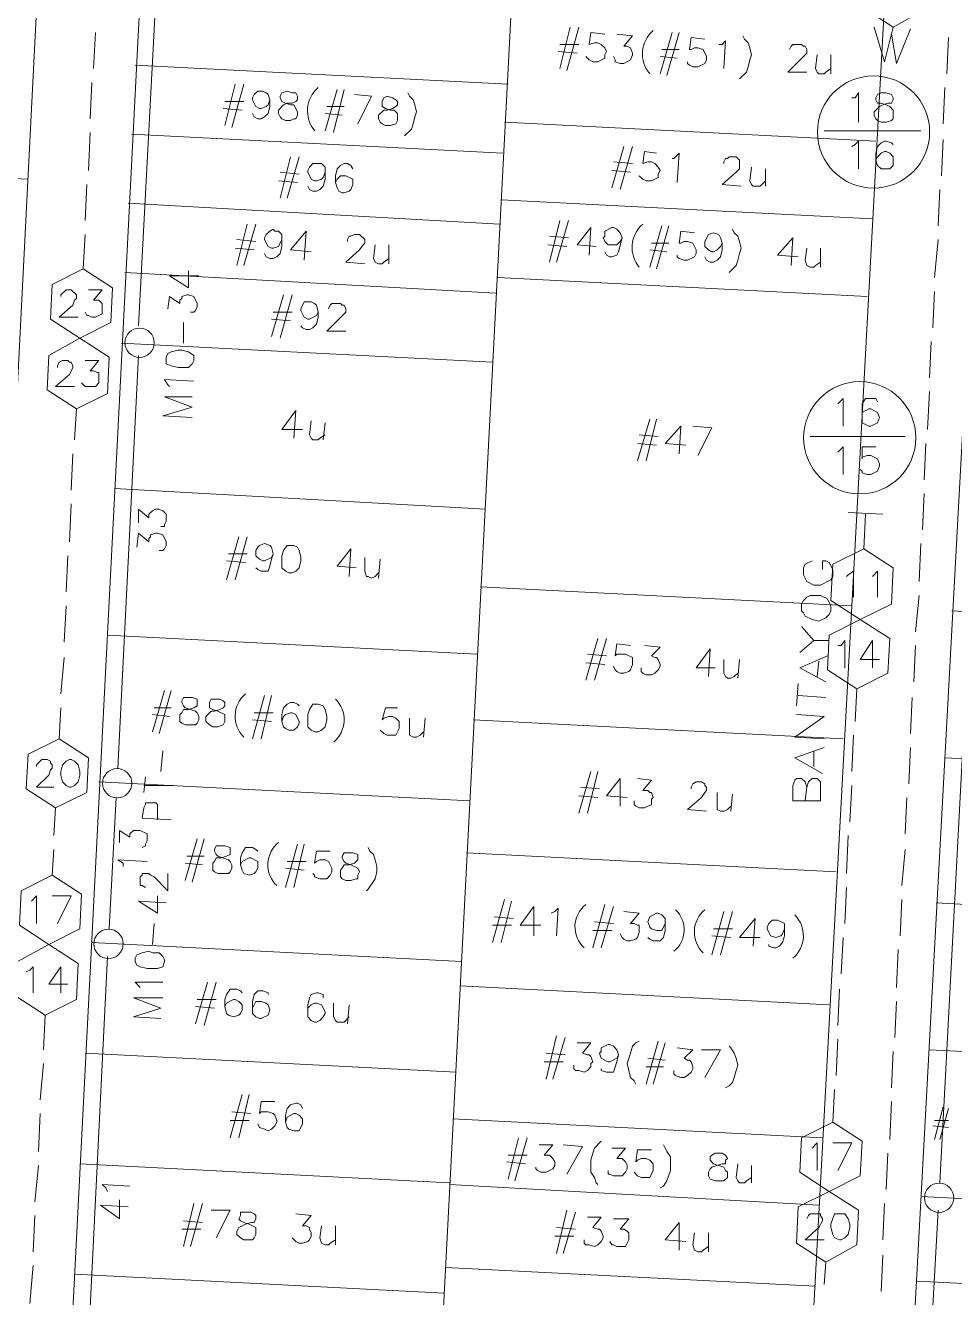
# Model space of a CAD drawing. Header units: millimetres. Extents: x 3.6 to 37.8, y 0.6 to 28.7.
# Drawn here: x 13.707 to 15.951, y 6.372 to 9.443 of the extents above; entities that cross this region are included whole.
import ezdxf

# ---------------------------------------------------------------- set-up
doc = ezdxf.new("R2010")
doc.units = ezdxf.units.MM
for name, color, linetype, true_color in [('PDF_S45$Cable-565', 23, 'Continuous', 0xdd8a6e), ('PDF_S45$LOTS', 254, 'Continuous', 0xdcdcdc), ('PDF_S45$ROAD', 8, 'Continuous', 0x808080), ('PDF_S45$SDU', 157, 'Continuous', 0x396472)]:
    doc.layers.add(name, color=color, linetype=linetype, true_color=true_color)
for name, color, linetype in [('PDF_S45$NAME-ROAD', 7, 'Continuous'), ('PDF_S45$Passives-TapOffs', 7, 'Continuous'), ('PDF_S45$POLE', 7, 'Continuous'), ('PDF_S45$strand', 7, 'Continuous'), ('PDF_S45$Symbols-EndOfLine', 7, 'Continuous'), ('PDF_S45$Symbols-SelfTerminating', 7, 'Continuous'), ('PDF_S45$Symbols-Terminator', 7, 'Continuous')]:
    doc.layers.add(name, color=color, linetype=linetype)

msp = doc.modelspace()

# ---------------------------------------------------------------- linework, layer by layer
at = {"layer": 'PDF_S45$Cable-565', "lineweight": 13}
for points in [[(13.8717, 9.3388), (13.8759, 9.4264)], [(15.9358, 9.4139), (15.9316, 9.3263)], [(13.8634, 9.2179), (13.8675, 9.3054)], [(15.9274, 9.2929), (15.9233, 9.2054)], [(13.8592, 9.0928), (13.8634, 9.1845)], [(15.9233, 9.1678), (15.9191, 9.0803)], [(13.8509, 8.9719), (13.855, 9.0594)], [(15.9149, 9.0469), (15.9108, 8.9594)], [(13.8467, 8.8551), (13.8509, 8.9385)], [(15.9108, 8.926), (15.9024, 8.8343)], [(15.9024, 8.8009), (15.8982, 8.7133)], [(15.8941, 8.68), (15.8899, 8.5924)], [(15.8899, 8.559), (15.8857, 8.4673)], [(13.8258, 8.4423), (13.83, 8.5174)], [(15.8816, 8.434), (15.8774, 8.3464)], [(13.8175, 8.3214), (13.8217, 8.4089)], [(15.8774, 8.313), (15.8732, 8.2255)], [(13.8133, 8.1963), (13.8175, 8.288)], [(15.8691, 8.1921), (15.8649, 8.1004)], [(13.805, 8.0753), (13.8092, 8.1629)], [(15.8649, 8.067), (15.8565, 7.9794)], [(13.8008, 7.9544), (13.805, 8.042)], [(15.8565, 7.9461), (15.8524, 7.8585)], [(13.7925, 7.8293), (13.8008, 7.9169)], [(15.7148, 7.8418), (15.7106, 7.7626)], [(15.8482, 7.821), (15.844, 7.7334)], [(13.7883, 7.7209), (13.7925, 7.796)], [(15.7064, 7.7293), (15.7023, 7.6417)], [(15.844, 7.7001), (15.8399, 7.6125)], [(15.7023, 7.6083), (15.6981, 7.5208)], [(15.8357, 7.5791), (15.8315, 7.4916)], [(13.7758, 7.4874), (13.78, 7.5541)], [(15.6939, 7.4874), (15.6898, 7.3957)], [(13.7716, 7.3915), (13.7758, 7.454)], [(15.8315, 7.454), (15.8232, 7.3665)], [(15.6898, 7.3623), (15.6856, 7.2747)], [(15.8232, 7.3331), (15.819, 7.2456)], [(15.6814, 7.2414), (15.6772, 7.1538)], [(15.8148, 7.2122), (15.8107, 7.1205)], [(15.6731, 7.1163), (15.6689, 7.0287)], [(15.8107, 7.0871), (15.8065, 6.9995)], [(13.7508, 6.9703), (13.755, 7.0537)], [(15.6689, 6.9954), (15.6647, 6.9078)], [(15.8023, 6.9662), (15.7982, 6.8786)], [(13.7424, 6.8494), (13.7508, 6.937)], [(15.6606, 6.8744), (15.6564, 6.7952)], [(15.7982, 6.8452), (15.794, 6.7535)], [(13.7383, 6.7243), (13.7424, 6.8161)], [(15.7898, 6.7202), (15.7857, 6.6326)], [(13.7299, 6.6034), (13.7383, 6.691)], [(15.7815, 6.5992), (15.7773, 6.5117)], [(13.7258, 6.4825), (13.7299, 6.57)], [(15.6397, 6.4575), (15.6355, 6.4032)], [(15.7773, 6.4741), (15.7731, 6.3866)], [(13.7174, 6.3574), (13.7258, 6.4491)]]:
    msp.add_lwpolyline(points, dxfattribs=at)
at = {"layer": 'PDF_S45$LOTS', "lineweight": 0}
for points in [[(14.599, 4.0954), (14.9058, 9.9726), (14.9434, 10.4146)], [(14.8725, 9.3013), (13.9718, 9.3471)], [(14.8641, 9.2095), (15.7606, 9.1637)], [(14.86, 9.1345), (13.9634, 9.1804)], [(13.7133, 9.0719), (12.921, 9.1095)], [(14.8516, 8.9635), (13.9551, 9.0136)], [(14.8558, 9.0219), (15.7523, 8.976)], [(14.8433, 8.7967), (13.9468, 8.8468)], [(14.8474, 8.8343), (15.7398, 8.7884)], [(14.8349, 8.6299), (13.9384, 8.6758)], [(14.8183, 8.2755), (13.9217, 8.3255)], [(14.8057, 8.0879), (15.7023, 8.042)], [(16.6947, 7.9878), (15.9441, 8.0295)], [(14.7974, 7.9252), (13.9051, 7.9711)], [(14.7891, 7.7668), (15.6814, 7.7209)], [(16.678, 7.6375), (15.9274, 7.675)], [(14.7807, 7.5708), (13.8842, 7.6167)], [(14.7724, 7.4457), (15.6647, 7.3998)], [(16.6572, 7.2831), (15.9066, 7.3248)], [(14.7599, 7.183), (13.8675, 7.2289)], [(14.7557, 7.1246), (15.6481, 7.0788)], [(14.7474, 6.9161), (13.8509, 6.962)], [(16.6405, 6.9328), (15.8899, 6.9703)], [(14.739, 6.8036), (15.6314, 6.7577)], [(14.7307, 6.6493), (13.8383, 6.6951)], [(14.7307, 6.6451), (15.623, 6.5951)], [(16.6196, 6.5784), (15.8691, 6.6159)], [(14.7182, 6.3824), (13.8258, 6.4283)], [(14.7224, 6.4449), (15.6147, 6.3991)], [(16.6113, 6.3741), (15.8607, 6.4116)]]:
    msp.add_lwpolyline(points, dxfattribs=at)
at = {"layer": 'PDF_S45$NAME-ROAD', "lineweight": 9}
for points in [[(15.6314, 8.1296), (15.6314, 8.1504), (15.6397, 8.1504), (15.6481, 8.1462), (15.6564, 8.1296), (15.6564, 8.1129), (15.6522, 8.1045), (15.6272, 8.092), (15.6105, 8.092), (15.5938, 8.1004), (15.5855, 8.117), (15.5855, 8.1337), (15.5897, 8.1421), (15.6064, 8.1504)], [(15.6105, 7.9586), (15.5813, 7.992)], [(15.5772, 7.9294), (15.6105, 7.9586), (15.6481, 7.9586)], [(15.6397, 7.8585), (15.5772, 7.8919), (15.6439, 7.9211)], [(15.623, 7.9086), (15.6189, 7.871)], [(15.573, 7.8543), (15.5688, 7.8001)], [(15.6397, 7.821), (15.573, 7.8252)], [(15.6355, 7.7209), (15.5647, 7.7251), (15.6355, 7.7751), (15.5688, 7.7793)], [(15.6314, 7.6375), (15.5647, 7.675), (15.6355, 7.7001)], [(15.6105, 7.6917), (15.6105, 7.6542)], [(15.5938, 7.6042), (15.598, 7.6167), (15.6064, 7.625), (15.6189, 7.625), (15.6272, 7.6167), (15.6272, 7.5708), (15.5897, 7.5708), (15.5938, 7.6042), (15.5897, 7.6167), (15.5813, 7.625), (15.5688, 7.625), (15.5647, 7.6208), (15.5605, 7.6083), (15.5605, 7.5708), (15.5897, 7.5708)]]:
    msp.add_lwpolyline(points, dxfattribs=at)
msp.add_lwpolyline([(15.5813, 8.0295), (15.5813, 8.0462), (15.5855, 8.0545), (15.5938, 8.0628), (15.6022, 8.067), (15.6272, 8.067), (15.6439, 8.0587), (15.6522, 8.042), (15.6522, 8.0295), (15.6481, 8.0211), (15.6397, 8.0128), (15.623, 8.0045), (15.6064, 8.0086), (15.5897, 8.017), (15.5855, 8.0253)], close=True, dxfattribs=at)
at = {"layer": 'PDF_S45$Passives-TapOffs', "lineweight": 9}
for points in [[(15.8774, 9.4806), (15.8023, 9.4389), (15.7315, 9.4848), (15.7356, 9.5723), (15.8107, 9.6098), (15.8816, 9.564)], [(13.9134, 8.7258), (13.8383, 8.6883), (13.7675, 8.7342), (13.7716, 8.8176), (13.8467, 8.8551), (13.9176, 8.8092)], [(13.9051, 8.5549), (13.83, 8.5174), (13.7591, 8.5632), (13.7633, 8.6466), (13.8383, 8.6883), (13.9092, 8.6424)], [(15.7982, 8.0462), (15.7231, 8.0086), (15.6522, 8.0545), (15.6564, 8.1421), (15.7315, 8.1796), (15.8023, 8.1337)], [(15.7898, 7.8794), (15.7148, 7.8418), (15.6439, 7.8877), (15.6481, 7.9711), (15.7231, 8.0086), (15.794, 7.9628)], [(13.7133, 7.6834), (13.7883, 7.7209), (13.8592, 7.675), (13.855, 7.5916), (13.78, 7.5541), (13.7091, 7.6)], [(13.8133, 7.6709), (13.8175, 7.6709), (13.8258, 7.6667), (13.8342, 7.6584), (13.8383, 7.6417), (13.8383, 7.6333), (13.8342, 7.6167), (13.8258, 7.6083), (13.8175, 7.6042), (13.8133, 7.6042), (13.805, 7.6083), (13.7966, 7.6167), (13.7925, 7.6333), (13.7925, 7.6417), (13.7966, 7.6584), (13.805, 7.6667)], [(13.6966, 7.354), (13.7716, 7.3915), (13.8425, 7.3456), (13.8383, 7.2622), (13.7633, 7.2247), (13.6924, 7.2706)], [(13.6882, 7.183), (13.7633, 7.2247), (13.8342, 7.1788), (13.83, 7.0913), (13.755, 7.0537), (13.6841, 7.0996)], [(15.7231, 6.6659), (15.6481, 6.6284), (15.5772, 6.6743), (15.5813, 6.7577), (15.6564, 6.7952), (15.7273, 6.7493)], [(15.7148, 6.4992), (15.6397, 6.4575), (15.5688, 6.5033), (15.573, 6.5909), (15.6481, 6.6284), (15.7189, 6.5826)], [(15.6606, 6.5742), (15.6856, 6.5742), (15.6939, 6.5617), (15.6981, 6.5492), (15.6981, 6.5409), (15.6939, 6.5242), (15.6856, 6.5158), (15.6772, 6.5117), (15.6731, 6.5117), (15.6606, 6.5158), (15.6564, 6.5242), (15.6522, 6.5409), (15.6522, 6.5492)]]:
    msp.add_lwpolyline(points, close=True, dxfattribs=at)
for points in [[(13.7925, 8.7884), (13.7925, 8.7926), (13.805, 8.8051), (13.8175, 8.8051), (13.83, 8.7926), (13.83, 8.7842), (13.8258, 8.7801), (13.8217, 8.7675), (13.7883, 8.7384), (13.8342, 8.7384)], [(13.8592, 8.8051), (13.8926, 8.8051), (13.8717, 8.7801), (13.8842, 8.7801), (13.8926, 8.7717), (13.8926, 8.7467), (13.8759, 8.7384), (13.8675, 8.7384), (13.8592, 8.7425), (13.855, 8.7425), (13.8509, 8.7509)], [(13.7841, 8.6174), (13.7841, 8.6216), (13.7883, 8.6299), (13.7966, 8.6341), (13.8092, 8.6341), (13.8133, 8.6299), (13.8175, 8.6299), (13.8217, 8.6216), (13.8217, 8.6174), (13.8133, 8.6007), (13.78, 8.5716), (13.8258, 8.5716)], [(13.8509, 8.6341), (13.8842, 8.6341), (13.8634, 8.6091), (13.8717, 8.6091), (13.88, 8.6049), (13.8842, 8.6049), (13.8842, 8.5799), (13.8759, 8.5716), (13.8509, 8.5716), (13.8425, 8.5799)], [(15.6898, 8.1129), (15.6939, 8.117), (15.7064, 8.1254), (15.7064, 8.0628)], [(15.7523, 8.1129), (15.7648, 8.1254), (15.7648, 8.0628)], [(15.6689, 7.9461), (15.6772, 7.9461), (15.6856, 7.9586), (15.6856, 7.8919)], [(15.769, 7.9127), (15.7231, 7.9127), (15.7523, 7.9586), (15.7523, 7.8919)], [(13.7341, 7.6542), (13.7341, 7.6584), (13.7466, 7.6709), (13.7591, 7.6709), (13.7675, 7.6667), (13.7675, 7.6625), (13.7716, 7.6584), (13.7716, 7.65), (13.7675, 7.6459), (13.7633, 7.6333), (13.7341, 7.6042), (13.7758, 7.6042)], [(13.7216, 7.3289), (13.7341, 7.3415), (13.7341, 7.2747)], [(13.7716, 7.3415), (13.8175, 7.3415), (13.7841, 7.2747)], [(13.7091, 7.158), (13.7174, 7.1622), (13.7258, 7.1705), (13.7258, 7.1079)], [(13.8092, 7.1288), (13.7633, 7.1288), (13.7925, 7.1705), (13.7925, 7.1079)], [(15.6064, 6.7327), (15.6189, 6.7452), (15.6189, 6.6785)], [(15.6564, 6.7452), (15.7023, 6.7452), (15.6689, 6.6785)], [(15.5938, 6.5617), (15.598, 6.57), (15.6022, 6.5742), (15.6272, 6.5742), (15.6272, 6.57), (15.6314, 6.5617), (15.6314, 6.5575), (15.623, 6.5409), (15.5897, 6.5117), (15.6355, 6.5117)]]:
    msp.add_lwpolyline(points, dxfattribs=at)
at = {"layer": 'PDF_S45$POLE', "lineweight": 0}
for points in [[(14.101, 8.8509), (14.101, 8.8092), (14.0552, 8.8384), (14.1261, 8.8384)], [(14.051, 8.7592), (14.0552, 8.7884), (14.0802, 8.7717), (14.0802, 8.7801), (14.0844, 8.7842), (14.0844, 8.7884), (14.0969, 8.7926), (14.101, 8.7926), (14.1136, 8.7884), (14.1219, 8.7717), (14.1219, 8.7634), (14.1177, 8.755), (14.1136, 8.7509), (14.1052, 8.7509)], [(14.0885, 8.7258), (14.0885, 8.6758)], [(14.0552, 8.5716), (14.051, 8.5757), (14.0427, 8.5882), (14.1136, 8.5841)], [(14.1094, 8.4965), (14.0385, 8.5007), (14.1094, 8.5215), (14.0427, 8.5465), (14.1094, 8.5465)], [(14.0385, 7.6917), (14.0343, 7.6417)], [(13.9968, 7.6292), (13.9926, 7.5916)], [(14.0635, 7.6083), (13.9926, 7.6083)], [(14.0593, 7.5249), (13.9885, 7.5291), (13.9926, 7.5541), (13.9968, 7.5625), (13.9968, 7.5666), (14.0218, 7.5666), (14.026, 7.5625), (14.026, 7.5249)], [(14.051, 7.3957), (14.051, 7.354), (14.0177, 7.3873), (14.0093, 7.3915), (14.0051, 7.3957), (13.9885, 7.3957), (13.9885, 7.3915), (13.9843, 7.3873), (13.9843, 7.3665), (13.9885, 7.3665), (13.9968, 7.3623)], [(14.026, 7.3415), (14.026, 7.2998), (13.9801, 7.3289), (14.0468, 7.3248)], [(14.0177, 7.2747), (14.0135, 7.2247)], [(13.9843, 7.1205), (13.9718, 7.133), (14.0385, 7.133)], [(14.0343, 7.0454), (13.9676, 7.0496), (14.0343, 7.0704), (13.9676, 7.0954), (14.0385, 7.0954)]]:
    msp.add_lwpolyline(points, dxfattribs=at)
for points in [[(14.0468, 8.6258), (14.0468, 8.6424), (14.051, 8.6508), (14.0593, 8.655), (14.076, 8.6591), (14.0844, 8.6591), (14.101, 8.655), (14.1136, 8.6466), (14.1136, 8.6341), (14.1094, 8.6258), (14.101, 8.6174), (14.076, 8.6174), (14.0593, 8.6216)], [(13.9718, 7.183), (13.9718, 7.1913), (13.976, 7.1997), (13.9885, 7.2039), (14.0051, 7.208), (14.0135, 7.2039), (14.0302, 7.2039), (14.0385, 7.1955), (14.0427, 7.1872), (14.0427, 7.183), (14.0385, 7.1705), (14.026, 7.1663), (14.001, 7.1663), (13.9843, 7.1705), (13.976, 7.1747)]]:
    msp.add_lwpolyline(points, close=True, dxfattribs=at)
for centre in [(13.9827, 8.6771), (13.9285, 7.6137), (13.9076, 7.2259), (15.9134, 6.6129)]:
    msp.add_circle(centre, 0.0354, dxfattribs=at)
at = {"layer": 'PDF_S45$ROAD', "lineweight": 0}
for points in [[(16.1195, 10.7875, 0.31169), (16.0942, 10.7566), (15.6439, 2.4544)], [(13.7685, 5.3056), (14.0135, 10.0935, -0.312557), (14.0387, 10.1245)]]:
    msp.add_lwpolyline(points, format="xyb", dxfattribs=at)
for points in [[(15.844, 10.6523), (15.4771, 3.8888)], [(13.5204, 5.2864), (13.7591, 9.9893)]]:
    msp.add_lwpolyline(points, dxfattribs=at)
at = {"layer": 'PDF_S45$SDU', "lineweight": 0}
for points in [[(14.9976, 9.3388), (15.0226, 9.4389)], [(15.0142, 9.3346), (15.0434, 9.4389)], [(15.0601, 9.368), (15.0684, 9.3597), (15.0768, 9.3555), (15.0893, 9.3555), (15.106, 9.3638), (15.106, 9.3722), (15.1101, 9.3805), (15.106, 9.3888), (15.0976, 9.3972), (15.0893, 9.4014), (15.081, 9.4014), (15.0684, 9.3972), (15.0726, 9.4264), (15.106, 9.4222)], [(15.1352, 9.4222), (15.1727, 9.418), (15.1518, 9.393), (15.1602, 9.393), (15.1685, 9.3888), (15.1727, 9.3763), (15.1727, 9.3722), (15.1685, 9.3597), (15.1518, 9.3513), (15.1435, 9.3513), (15.131, 9.3555), (15.131, 9.3597), (15.1268, 9.368)], [(15.2394, 9.3263), (15.2686, 9.4264)], [(15.2561, 9.3221), (15.2853, 9.4264)], [(15.3061, 9.3555), (15.3061, 9.3513), (15.3103, 9.3471), (15.3186, 9.343), (15.3311, 9.343), (15.3478, 9.3513), (15.352, 9.3597), (15.352, 9.368), (15.3437, 9.3847), (15.3311, 9.3888), (15.3228, 9.3888), (15.3145, 9.3847), (15.3103, 9.3847), (15.3145, 9.4139), (15.3478, 9.4097)], [(15.3812, 9.3972), (15.3895, 9.3972), (15.3979, 9.4055), (15.3937, 9.3388)], [(15.4396, 9.418), (15.4437, 9.4097), (15.4521, 9.4014), (15.4562, 9.3888), (15.4604, 9.3722), (15.4562, 9.3597), (15.4521, 9.343), (15.4479, 9.3305), (15.4312, 9.3138)], [(15.0393, 9.3763), (14.9934, 9.3805)], [(15.0434, 9.3972), (14.9976, 9.3972)], [(15.2811, 9.3638), (15.2394, 9.368)], [(15.2853, 9.3847), (15.2436, 9.3847)], [(15.5521, 9.3847), (15.5563, 9.393), (15.5605, 9.3972), (15.5813, 9.3972), (15.5855, 9.393), (15.5897, 9.393), (15.5938, 9.3847), (15.5938, 9.3763), (15.548, 9.3305), (15.5938, 9.3305)], [(15.6522, 9.3388), (15.6397, 9.3305), (15.6355, 9.3263), (15.623, 9.3263), (15.6189, 9.3305), (15.6147, 9.3388), (15.6189, 9.3722)], [(15.6522, 9.3263), (15.6522, 9.3722)], [(14.1886, 9.2012), (14.2136, 9.3013)], [(14.2053, 9.197), (14.2345, 9.3013)], [(14.4305, 9.1887), (14.4597, 9.2888)], [(14.4513, 9.1845), (14.4763, 9.2888)], [(14.5014, 9.2763), (14.543, 9.2721), (14.5097, 9.2054)], [(14.6306, 9.2804), (14.6348, 9.2721), (14.6431, 9.2638), (14.6473, 9.2512), (14.6515, 9.2346), (14.6473, 9.2221), (14.6431, 9.2054), (14.639, 9.1929), (14.6223, 9.1762)], [(14.2345, 9.2596), (14.1886, 9.2596)], [(14.297, 9.2638), (14.297, 9.2471), (14.2929, 9.2304), (14.2845, 9.2221), (14.2762, 9.2179), (14.2678, 9.2179), (14.2595, 9.2221), (14.2553, 9.2304)], [(14.4763, 9.2471), (14.4346, 9.2471)], [(14.2303, 9.2387), (14.1844, 9.2429)], [(14.4722, 9.2262), (14.4305, 9.2304)], [(14.322, 9.0261), (14.3471, 9.1261)], [(14.3387, 9.0261), (14.3679, 9.1261)], [(15.1227, 9.0511), (15.1518, 9.1512)], [(15.1435, 9.0469), (15.1727, 9.1512)], [(15.1894, 9.0803), (15.1977, 9.0719), (15.2061, 9.0678), (15.2186, 9.0678), (15.2352, 9.0761), (15.2352, 9.0844), (15.2394, 9.0928), (15.2352, 9.1011), (15.2269, 9.1095), (15.2186, 9.1136), (15.2102, 9.1136), (15.1977, 9.1095), (15.2019, 9.1387), (15.2311, 9.1345)], [(15.2686, 9.122), (15.2728, 9.122), (15.2853, 9.1345), (15.2811, 9.0636)], [(15.3937, 9.1095), (15.3937, 9.1136), (15.3979, 9.122), (15.402, 9.122), (15.4062, 9.1261), (15.4229, 9.1261), (15.4312, 9.1178), (15.4312, 9.097), (15.4229, 9.0886), (15.3895, 9.0594), (15.4354, 9.0553)], [(14.4555, 9.0636), (14.4555, 9.0803), (14.4597, 9.097), (14.468, 9.1053), (14.4763, 9.1095), (14.4847, 9.1095), (14.493, 9.1053), (14.4972, 9.097)], [(15.1685, 9.0886), (15.1227, 9.0928)], [(15.1727, 9.1095), (15.1268, 9.1136)], [(15.4938, 9.0678), (15.4813, 9.0553), (15.4646, 9.0553), (15.4604, 9.0594), (15.4562, 9.0678), (15.4604, 9.1011)], [(15.4938, 9.0553), (15.4938, 9.097)], [(14.3637, 9.0636), (14.3179, 9.0678)], [(14.3679, 9.0844), (14.322, 9.0886)], [(14.4305, 9.0886), (14.4305, 9.0719), (14.4263, 9.0553), (14.418, 9.0469), (14.4096, 9.0428), (14.4013, 9.0428), (14.3929, 9.0469), (14.3888, 9.0553)], [(14.9725, 8.8718), (14.9976, 8.9719)], [(14.9892, 8.8718), (15.0184, 8.9719)], [(14.2178, 8.8634), (14.2428, 8.9635)], [(14.2345, 8.8634), (14.2637, 8.9635)], [(14.3262, 8.926), (14.3179, 8.9093), (14.3054, 8.9051), (14.3012, 8.9051), (14.2929, 8.9093), (14.2845, 8.926), (14.2845, 8.9302), (14.2887, 8.9385), (14.297, 8.9468), (14.3054, 8.951), (14.3095, 8.9468), (14.3179, 8.9468), (14.3262, 8.9385), (14.3262, 8.926), (14.3262, 8.9093), (14.322, 8.8926), (14.3137, 8.8843), (14.3054, 8.8801), (14.297, 8.8801), (14.2887, 8.8843), (14.2845, 8.8926)], [(14.3971, 8.8968), (14.3471, 8.901), (14.3846, 8.9468), (14.3804, 8.876)], [(14.4847, 8.9218), (14.4847, 8.926), (14.4888, 8.9343), (14.493, 8.9343), (14.5014, 8.9385), (14.5139, 8.9385), (14.5264, 8.926), (14.5264, 8.9177), (14.5222, 8.9135), (14.5139, 8.901), (14.4805, 8.8718), (14.5264, 8.8676)], [(15.0851, 8.9093), (15.0393, 8.9135), (15.0726, 8.9552), (15.0684, 8.8885)], [(15.2144, 8.8593), (15.2436, 8.9594)], [(15.2311, 8.8551), (15.2603, 8.9594)], [(15.2811, 8.8885), (15.2811, 8.8843), (15.2853, 8.8801), (15.2978, 8.876), (15.3061, 8.876), (15.3228, 8.8843), (15.327, 8.8926), (15.327, 8.901), (15.3186, 8.9177), (15.3061, 8.9218), (15.2978, 8.9218), (15.2894, 8.9177), (15.2853, 8.9177), (15.2894, 8.9468), (15.3228, 8.9427)], [(15.4145, 8.951), (15.4187, 8.9427), (15.4271, 8.9343), (15.4312, 8.9218), (15.4354, 8.9051), (15.4312, 8.8926), (15.4271, 8.876), (15.4229, 8.8634), (15.4062, 8.8468)], [(14.2637, 8.9218), (14.2178, 8.926)], [(14.5847, 8.8801), (14.5722, 8.8718), (14.5681, 8.8676), (14.5597, 8.8676), (14.5514, 8.8718), (14.5472, 8.8801), (14.5514, 8.9135)], [(14.5847, 8.8676), (14.5847, 8.9135)], [(15.0142, 8.9093), (14.9684, 8.9135)], [(15.0184, 8.9302), (14.9725, 8.9343)], [(15.1477, 8.9302), (15.1393, 8.8968), (15.1352, 8.8885), (15.1227, 8.8843), (15.1185, 8.8843), (15.1101, 8.8885), (15.106, 8.8968)], [(15.2603, 8.9177), (15.2186, 8.9177)], [(15.3895, 8.9177), (15.3895, 8.901), (15.3854, 8.8843), (15.377, 8.876), (15.3687, 8.8718), (15.3603, 8.8718), (15.352, 8.876), (15.3478, 8.8843)], [(15.573, 8.8843), (15.523, 8.8885), (15.5605, 8.9302), (15.5563, 8.8634)], [(14.2595, 8.901), (14.2136, 8.9051)], [(15.2561, 8.8968), (15.2144, 8.901)], [(15.6272, 8.8718), (15.6147, 8.8634), (15.6105, 8.8593), (15.6022, 8.8593), (15.5938, 8.8634), (15.5897, 8.876), (15.5938, 8.9051)], [(15.6272, 8.8593), (15.6272, 8.9051)], [(14.3012, 8.6925), (14.3304, 8.7926)], [(14.322, 8.6883), (14.3512, 8.7926)], [(14.4388, 8.7592), (14.443, 8.7675), (14.4471, 8.7717), (14.468, 8.7717), (14.4722, 8.7675), (14.4763, 8.7675), (14.4805, 8.7592), (14.4805, 8.7509), (14.4346, 8.705), (14.4805, 8.705)], [(14.3471, 8.73), (14.3012, 8.7342)], [(14.3512, 8.7509), (14.3054, 8.7509)], [(14.4138, 8.7509), (14.4138, 8.7384), (14.4096, 8.7217), (14.4013, 8.7133), (14.3929, 8.7092), (14.3846, 8.7092), (14.3763, 8.7133), (14.3721, 8.7175)], [(14.3763, 8.4673), (14.3262, 8.4673), (14.3596, 8.5132), (14.3554, 8.4465)], [(14.4305, 8.4548), (14.418, 8.4465), (14.4138, 8.4423), (14.4013, 8.4423), (14.3971, 8.4465), (14.3929, 8.4548), (14.3971, 8.4882)], [(14.4263, 8.4423), (14.4305, 8.484)], [(15.1852, 8.3923), (15.2144, 8.4923)], [(15.2061, 8.3923), (15.2311, 8.4923)], [(15.2352, 8.4506), (15.1894, 8.4548)], [(15.302, 8.4298), (15.2519, 8.434), (15.2894, 8.4757), (15.2853, 8.4089)], [(15.3186, 8.4757), (15.3645, 8.4715), (15.3311, 8.4048)], [(15.2311, 8.4298), (15.1852, 8.434)], [(14.1928, 8.1045), (14.222, 8.2088)], [(14.2136, 8.1045), (14.2428, 8.2088)], [(14.5055, 8.1337), (14.4597, 8.1379), (14.493, 8.1796), (14.4888, 8.1129)], [(14.2387, 8.1462), (14.1928, 8.1504)], [(14.2428, 8.1671), (14.197, 8.1671)], [(14.3054, 8.1671), (14.3012, 8.1546), (14.297, 8.1379), (14.2929, 8.1254), (14.2762, 8.1254), (14.2678, 8.1296), (14.2637, 8.1337)], [(14.5597, 8.1212), (14.5514, 8.1129), (14.543, 8.1087), (14.5347, 8.1129), (14.5305, 8.1129), (14.5264, 8.1254), (14.5264, 8.1587)], [(14.5597, 8.1087), (14.5639, 8.1546)], [(15.0601, 7.8627), (15.0893, 7.9628)], [(15.081, 7.8627), (15.1101, 7.9628)], [(15.1101, 7.9211), (15.0643, 7.9252)], [(15.1268, 7.896), (15.131, 7.8877), (15.1352, 7.8835), (15.1435, 7.8794), (15.1518, 7.8794), (15.1644, 7.8835), (15.1685, 7.8877), (15.1727, 7.9002), (15.1727, 7.9169), (15.156, 7.9252), (15.1352, 7.9252), (15.131, 7.9211), (15.1352, 7.9503), (15.1685, 7.9461)], [(15.2019, 7.9461), (15.2394, 7.9419), (15.2186, 7.9211), (15.2269, 7.9169), (15.2311, 7.9169), (15.2352, 7.9127), (15.2394, 7.9002), (15.2394, 7.896), (15.2352, 7.8877), (15.2269, 7.8794), (15.2186, 7.8752), (15.2061, 7.8752), (15.1977, 7.8794), (15.1935, 7.8835), (15.1935, 7.8919)], [(15.3728, 7.8919), (15.327, 7.8919), (15.3603, 7.9377), (15.3562, 7.871)], [(15.106, 7.9002), (15.0601, 7.9044)], [(15.4271, 7.8794), (15.4187, 7.871), (15.4104, 7.8669), (15.402, 7.8669), (15.3979, 7.871), (15.3937, 7.8794), (15.3937, 7.9127)], [(15.4271, 7.8669), (15.4312, 7.9127)], [(14.0135, 7.7376), (14.0427, 7.8377)], [(14.0302, 7.7334), (14.0593, 7.8377)], [(14.2553, 7.7209), (14.2845, 7.8252)], [(14.2762, 7.7209), (14.3012, 7.8252)], [(14.3262, 7.7626), (14.3262, 7.7793), (14.3304, 7.796), (14.3387, 7.8043), (14.3471, 7.8085), (14.3554, 7.8085), (14.3637, 7.8043), (14.3679, 7.8001)], [(14.0552, 7.7751), (14.0135, 7.7793)], [(14.0593, 7.796), (14.0177, 7.796)], [(14.3054, 7.7835), (14.2595, 7.7835)], [(14.5639, 7.7418), (14.5722, 7.7334), (14.5806, 7.7293), (14.6014, 7.7293), (14.6098, 7.7459), (14.6098, 7.7626), (14.6014, 7.771), (14.5931, 7.7751), (14.5847, 7.7751), (14.5722, 7.771), (14.5681, 7.7668), (14.5764, 7.796), (14.6056, 7.796)], [(14.6681, 7.7376), (14.6598, 7.7293), (14.6515, 7.7251), (14.6431, 7.7251), (14.6348, 7.7293), (14.6348, 7.771)], [(14.6681, 7.7251), (14.6723, 7.771)], [(14.3012, 7.7626), (14.2553, 7.7668)], [(15.0434, 7.5416), (15.0726, 7.6417)], [(15.0643, 7.5416), (15.0893, 7.6417)], [(15.1602, 7.5791), (15.1101, 7.5833), (15.1435, 7.625), (15.1435, 7.5583)], [(15.1852, 7.625), (15.2186, 7.6208), (15.1977, 7.5958), (15.2102, 7.5958), (15.2144, 7.5916), (15.2186, 7.5916), (15.2227, 7.5791), (15.2186, 7.575), (15.2186, 7.5625), (15.2019, 7.5541), (15.1894, 7.5541), (15.181, 7.5583), (15.1769, 7.5625), (15.1769, 7.5708)], [(15.3145, 7.6), (15.3145, 7.6042), (15.3186, 7.6125), (15.327, 7.6167), (15.3395, 7.6167), (15.3478, 7.6125), (15.3478, 7.6083), (15.352, 7.6042), (15.352, 7.5958), (15.3478, 7.5916), (15.3395, 7.5791), (15.3061, 7.55), (15.352, 7.5458)], [(15.0935, 7.6), (15.0476, 7.6042)], [(15.4104, 7.5583), (15.402, 7.55), (15.3937, 7.5458), (15.3854, 7.5458), (15.377, 7.55), (15.377, 7.5916)], [(15.4104, 7.5458), (15.4145, 7.5875)], [(15.0893, 7.5791), (15.0434, 7.5833)], [(14.0927, 7.379), (14.1219, 7.4791)], [(14.1094, 7.3748), (14.1386, 7.4791)], [(14.3346, 7.3623), (14.3637, 7.4666)], [(14.3554, 7.3623), (14.3804, 7.4666)], [(14.1386, 7.4374), (14.0969, 7.4374)], [(14.2261, 7.4165), (14.2261, 7.4332), (14.2303, 7.4457), (14.2387, 7.4582), (14.2553, 7.4582), (14.2637, 7.454), (14.2678, 7.4499)], [(14.4013, 7.3957), (14.4054, 7.3915), (14.4054, 7.3873), (14.418, 7.3832), (14.4346, 7.3832), (14.443, 7.3915), (14.4471, 7.3998), (14.4471, 7.4082), (14.4388, 7.4249), (14.4305, 7.429), (14.418, 7.429), (14.4096, 7.4249), (14.4054, 7.4207), (14.4096, 7.4499), (14.443, 7.4499)], [(14.5347, 7.4582), (14.5389, 7.4499), (14.5472, 7.4415), (14.5514, 7.429), (14.5556, 7.4123), (14.5556, 7.3998), (14.5514, 7.3832), (14.5347, 7.3581), (14.5305, 7.354)], [(14.1344, 7.4165), (14.0927, 7.4207)], [(14.3804, 7.404), (14.3346, 7.4082)], [(14.3846, 7.4249), (14.3387, 7.4249)], [(14.8349, 7.2289), (14.8641, 7.3331)], [(14.8558, 7.2289), (14.8808, 7.3289)], [(14.9517, 7.2706), (14.9017, 7.2706), (14.935, 7.3164), (14.935, 7.2456)], [(14.9767, 7.2998), (14.9851, 7.3039), (14.9934, 7.3123), (14.9892, 7.2456)], [(15.0768, 7.2164), (15.106, 7.3206)], [(15.0976, 7.2164), (15.1268, 7.3164)], [(14.885, 7.2873), (14.8391, 7.2914)], [(15.1268, 7.2747), (15.081, 7.2789)], [(15.1518, 7.3039), (15.1894, 7.2998), (15.1685, 7.2747), (15.1769, 7.2747), (15.1852, 7.2706), (15.1894, 7.2706), (15.1894, 7.2539), (15.1852, 7.2414), (15.181, 7.2372), (15.1685, 7.233), (15.1602, 7.233), (15.1518, 7.2372), (15.1477, 7.2414), (15.1435, 7.2497)], [(15.2519, 7.2747), (15.2436, 7.2581), (15.2311, 7.2581), (15.2186, 7.2622), (15.2144, 7.2664), (15.2102, 7.2789), (15.2144, 7.2914), (15.2311, 7.2998), (15.2352, 7.2998), (15.2436, 7.2956), (15.2519, 7.2873), (15.2519, 7.2747), (15.2519, 7.2581), (15.2478, 7.2414), (15.2394, 7.233), (15.2227, 7.233), (15.2144, 7.2372), (15.2102, 7.2414)], [(15.3645, 7.1997), (15.3937, 7.3039)], [(15.3854, 7.1997), (15.4145, 7.3039)], [(15.4813, 7.2414), (15.4312, 7.2414), (15.4688, 7.2873), (15.4646, 7.2205)], [(14.8808, 7.2706), (14.8349, 7.2706)], [(15.1227, 7.2581), (15.0768, 7.2581)], [(15.4145, 7.2622), (15.3687, 7.2622)], [(15.5396, 7.2622), (15.5396, 7.2456), (15.5355, 7.2289), (15.5271, 7.2205), (15.5188, 7.2164), (15.5146, 7.2164), (15.5021, 7.2205), (15.5021, 7.2247)], [(15.4104, 7.2414), (15.3645, 7.2456)], [(14.1177, 7.0329), (14.1469, 7.133)], [(14.1386, 7.0287), (14.1678, 7.133)], [(14.1886, 7.0746), (14.1886, 7.0913), (14.1928, 7.1038), (14.2011, 7.1163), (14.2178, 7.1163), (14.2261, 7.1121), (14.2303, 7.1079)], [(14.2553, 7.0704), (14.2637, 7.0871), (14.2762, 7.0871), (14.2887, 7.0829), (14.2929, 7.0788), (14.297, 7.0663), (14.2929, 7.0537), (14.2762, 7.0454), (14.272, 7.0454), (14.2637, 7.0496), (14.2553, 7.0579), (14.2553, 7.0704), (14.2553, 7.0871), (14.2595, 7.1038), (14.2678, 7.1121), (14.2803, 7.1121), (14.2929, 7.1079), (14.2929, 7.1038)], [(14.3888, 7.0704), (14.3888, 7.0496), (14.3971, 7.0412), (14.4054, 7.0371), (14.4096, 7.0371), (14.418, 7.0412), (14.4263, 7.0496), (14.4305, 7.0579), (14.4305, 7.0621), (14.4221, 7.0788), (14.4096, 7.0829), (14.4054, 7.0829), (14.3971, 7.0788), (14.3888, 7.0704), (14.3888, 7.0788), (14.3929, 7.0954), (14.3971, 7.1038), (14.4096, 7.1079), (14.4138, 7.1079), (14.4263, 7.1038), (14.4263, 7.0954)], [(14.1636, 7.0704), (14.1177, 7.0746)], [(14.1678, 7.0913), (14.1219, 7.0913)], [(14.4888, 7.0496), (14.4763, 7.0371), (14.4597, 7.0371), (14.4555, 7.0412), (14.4513, 7.0496), (14.4513, 7.0829)], [(14.4847, 7.0329), (14.4888, 7.0788)], [(14.9642, 6.8995), (14.9892, 7.0037)], [(14.9809, 6.8995), (15.0101, 6.9995)], [(15.0393, 6.987), (15.0726, 6.987), (15.0518, 6.962), (15.0643, 6.9578), (15.0684, 6.9578), (15.0726, 6.9537), (15.0768, 6.9412), (15.0726, 6.937), (15.0726, 6.9286), (15.0643, 6.9203), (15.0559, 6.9161), (15.0434, 6.9203), (15.0351, 6.9203), (15.0309, 6.9245), (15.0309, 6.9328)], [(15.181, 6.8869), (15.1769, 6.8953), (15.1685, 6.9036), (15.1602, 6.937), (15.1685, 6.962), (15.1727, 6.9787), (15.181, 6.987), (15.1894, 6.9912)], [(15.2061, 6.8869), (15.2352, 6.9912)], [(15.2227, 6.8869), (15.2519, 6.987)], [(15.2811, 6.9745), (15.3186, 6.9703), (15.2978, 6.9495), (15.3061, 6.9453), (15.3103, 6.9453), (15.3145, 6.9412), (15.3186, 6.9286), (15.3186, 6.9245), (15.3145, 6.9161), (15.3061, 6.9078), (15.2978, 6.9036), (15.2894, 6.9036), (15.2769, 6.9078), (15.2728, 6.912), (15.2728, 6.9203)], [(15.4062, 6.9787), (15.4104, 6.9745), (15.4187, 6.962), (15.4229, 6.9495), (15.4271, 6.9328), (15.4229, 6.9203), (15.4187, 6.9036), (15.4145, 6.8911), (15.4062, 6.8828), (15.3979, 6.8786)], [(15.0059, 6.9412), (14.96, 6.9412)], [(15.0101, 6.9578), (14.9642, 6.962)], [(15.1393, 6.9578), (15.1352, 6.9412), (15.1268, 6.9161), (15.1101, 6.9161), (15.0976, 6.9203), (15.0976, 6.9245)], [(15.2519, 6.9453), (15.2102, 6.9495)], [(15.3395, 6.9703), (15.3854, 6.9703), (15.3478, 6.9036)], [(15.2478, 6.9286), (15.2061, 6.9286)], [(14.2011, 6.7577), (14.2303, 6.8619)], [(14.222, 6.7577), (14.247, 6.8619)], [(14.2512, 6.8161), (14.2053, 6.8202)], [(14.2678, 6.791), (14.272, 6.7827), (14.2845, 6.7785), (14.2929, 6.7744), (14.3012, 6.7785), (14.3095, 6.7869), (14.3137, 6.7952), (14.3137, 6.7994), (14.3095, 6.8119), (14.3054, 6.8161), (14.2929, 6.8202), (14.2762, 6.8202), (14.272, 6.8161), (14.2762, 6.8452), (14.3095, 6.8452)], [(14.3346, 6.7952), (14.3346, 6.8119), (14.3387, 6.8286), (14.3471, 6.8369), (14.3596, 6.8411), (14.3637, 6.8411), (14.3721, 6.8369), (14.3763, 6.8286)], [(15.9024, 6.7535), (15.9233, 6.8327)], [(15.9149, 6.7535), (15.9358, 6.8286)], [(14.247, 6.7994), (14.2011, 6.7994)], [(15.9358, 6.7994), (15.9024, 6.7994)], [(14.8725, 6.6576), (14.8975, 6.7577)], [(14.8891, 6.6534), (14.9183, 6.7577)], [(15.9358, 6.7827), (15.8982, 6.7869)], [(14.9475, 6.741), (14.9809, 6.741), (14.96, 6.716), (14.9725, 6.716), (14.9809, 6.7076), (14.9851, 6.6993), (14.9851, 6.691), (14.9809, 6.6826), (14.9642, 6.6743), (14.9517, 6.6743), (14.9434, 6.6785), (14.9392, 6.6826), (14.9392, 6.6868)], [(15.0059, 6.741), (15.0518, 6.7368), (15.0142, 6.6701)], [(15.0893, 6.6451), (15.0851, 6.6493), (15.081, 6.6618), (15.0726, 6.6743), (15.0726, 6.7035), (15.0768, 6.7202), (15.081, 6.7327), (15.0976, 6.7493)], [(15.1227, 6.7327), (15.156, 6.7327), (15.1352, 6.7076), (15.1477, 6.7076), (15.156, 6.6993), (15.1602, 6.691), (15.1602, 6.6826), (15.156, 6.6743), (15.1477, 6.6659), (15.1268, 6.6659), (15.1185, 6.6701), (15.1143, 6.6701), (15.1143, 6.6785)], [(15.1769, 6.6743), (15.1852, 6.6659), (15.1935, 6.6618), (15.2144, 6.6618), (15.2227, 6.6785), (15.2227, 6.6951), (15.2144, 6.7035), (15.2061, 6.7076), (15.1935, 6.7076), (15.1852, 6.7035), (15.181, 6.6993), (15.1852, 6.7285), (15.2186, 6.7285)], [(15.2478, 6.741), (15.2561, 6.7243), (15.2644, 6.7118), (15.2644, 6.6785), (15.2561, 6.6534), (15.2478, 6.6409), (15.2394, 6.6368)], [(14.9142, 6.6951), (14.8683, 6.6993)], [(14.9183, 6.716), (14.8725, 6.716)], [(15.4604, 6.6618), (15.4479, 6.6534), (15.4437, 6.6493), (15.4312, 6.6493), (15.4271, 6.6534), (15.4229, 6.6618), (15.4271, 6.6951)], [(15.4604, 6.6493), (15.4604, 6.691)], [(14.0885, 6.495), (14.1136, 6.5992)], [(14.1052, 6.495), (14.1344, 6.5992)], [(14.1553, 6.5826), (14.2011, 6.5826), (14.1678, 6.5158)], [(14.3596, 6.5742), (14.3971, 6.57), (14.3763, 6.545), (14.3846, 6.545), (14.3929, 6.5409), (14.3929, 6.5367), (14.3971, 6.5283), (14.3971, 6.52), (14.3929, 6.5117), (14.3888, 6.5075), (14.3763, 6.5033), (14.3679, 6.5033), (14.3596, 6.5075), (14.3512, 6.5158)], [(14.9892, 6.4783), (15.0142, 6.5826)], [(15.0059, 6.4783), (15.0351, 6.5784)], [(14.1344, 6.5534), (14.0885, 6.5575)], [(14.4555, 6.5117), (14.443, 6.5033), (14.4388, 6.4992), (14.4305, 6.4992), (14.4221, 6.5033), (14.418, 6.5158), (14.4221, 6.545)], [(14.4555, 6.4992), (14.4555, 6.545)], [(15.0643, 6.5659), (15.0976, 6.5659), (15.0768, 6.5409), (15.0893, 6.5367), (15.0935, 6.5367), (15.0976, 6.5325), (15.1018, 6.52), (15.1018, 6.5158), (15.0976, 6.5075), (15.0893, 6.4992), (15.081, 6.495), (15.0684, 6.4992), (15.0601, 6.4992), (15.0559, 6.5033), (15.0559, 6.5117)], [(15.1268, 6.5617), (15.1644, 6.5617), (15.1435, 6.5367), (15.1518, 6.5367), (15.1602, 6.5325), (15.1644, 6.5283), (15.1644, 6.5117), (15.156, 6.495), (15.1352, 6.495), (15.1268, 6.4992), (15.1227, 6.4992), (15.1185, 6.5075)], [(15.302, 6.5075), (15.2519, 6.5117), (15.2853, 6.5534), (15.2853, 6.4866)], [(14.1302, 6.5367), (14.0844, 6.5367)], [(15.0309, 6.52), (14.9851, 6.52)], [(15.0351, 6.5367), (14.9892, 6.5409)], [(15.3562, 6.495), (15.3437, 6.4866), (15.3395, 6.4825), (15.3311, 6.4825), (15.3228, 6.4866), (15.3186, 6.4992), (15.3228, 6.5283)], [(15.3562, 6.4825), (15.3562, 6.5283)]]:
    msp.add_lwpolyline(points, dxfattribs=at)
for points in [[(14.2929, 9.2512), (14.2887, 9.2471), (14.2762, 9.2429), (14.272, 9.2429), (14.2637, 9.2471), (14.2553, 9.2638), (14.2553, 9.2679), (14.2595, 9.2763), (14.2678, 9.2846), (14.2803, 9.2846), (14.2887, 9.2804), (14.2929, 9.2763), (14.297, 9.2638)], [(14.3387, 9.2846), (14.3512, 9.2804), (14.3596, 9.2804), (14.3637, 9.2721), (14.3637, 9.2638), (14.3596, 9.2596), (14.3512, 9.2554), (14.3387, 9.2554), (14.3304, 9.2512), (14.3179, 9.2387), (14.3179, 9.2304), (14.322, 9.2221), (14.3262, 9.2179), (14.3346, 9.2137), (14.3471, 9.2137), (14.3554, 9.2179), (14.3596, 9.2179), (14.3637, 9.2262), (14.3637, 9.2346), (14.3554, 9.2512), (14.3471, 9.2512), (14.3346, 9.2554), (14.3262, 9.2596), (14.322, 9.2679), (14.322, 9.2721), (14.3262, 9.2804)], [(14.5806, 9.2721), (14.5931, 9.2679), (14.6014, 9.2638), (14.6056, 9.2596), (14.6056, 9.2512), (14.6014, 9.2471), (14.5931, 9.2429), (14.5806, 9.2387), (14.5722, 9.2387), (14.5597, 9.2262), (14.5597, 9.2179), (14.5639, 9.2095), (14.5681, 9.2054), (14.5764, 9.2012), (14.5889, 9.2012), (14.6014, 9.2054), (14.6056, 9.2137), (14.6056, 9.2304), (14.5973, 9.2387), (14.5889, 9.2387), (14.5764, 9.2429), (14.5681, 9.2471), (14.5681, 9.2596), (14.5722, 9.2679)], [(14.4263, 9.0761), (14.4221, 9.0719), (14.4096, 9.0678), (14.4054, 9.0678), (14.3971, 9.0719), (14.3888, 9.0886), (14.3888, 9.0928), (14.3929, 9.1011), (14.4013, 9.1095), (14.4221, 9.1095), (14.4305, 9.1011), (14.4305, 9.0886)], [(14.4597, 9.0719), (14.468, 9.0803), (14.4805, 9.0803), (14.4972, 9.0719), (14.4972, 9.0594), (14.493, 9.0469), (14.4888, 9.0428), (14.4763, 9.0386), (14.4722, 9.0386), (14.4638, 9.0428), (14.4597, 9.0511), (14.4555, 9.0636)], [(15.1435, 8.9218), (15.1352, 8.9135), (15.1143, 8.9135), (15.106, 8.9218), (15.1018, 8.9302), (15.106, 8.9343), (15.106, 8.9468), (15.1227, 8.9552), (15.1268, 8.9552), (15.1352, 8.951), (15.1435, 8.9427), (15.1477, 8.9302)], [(15.3854, 8.9093), (15.377, 8.901), (15.3687, 8.8968), (15.3645, 8.8968), (15.3562, 8.901), (15.3478, 8.9093), (15.3478, 8.9218), (15.3562, 8.9385), (15.3687, 8.9427), (15.3812, 8.9385), (15.3854, 8.9302), (15.3895, 8.9177)], [(14.4096, 8.7425), (14.3929, 8.7342), (14.3888, 8.7342), (14.3804, 8.7384), (14.3721, 8.755), (14.3721, 8.7592), (14.3804, 8.7759), (14.3971, 8.7759), (14.4054, 8.7717), (14.4096, 8.7675), (14.4138, 8.7509)], [(14.3012, 8.1587), (14.2845, 8.1504), (14.2803, 8.1504), (14.272, 8.1546), (14.2637, 8.1629), (14.2637, 8.1754), (14.2678, 8.1838), (14.272, 8.1879), (14.2845, 8.1921), (14.297, 8.1879), (14.3012, 8.1838), (14.3054, 8.1671)], [(14.3387, 8.1879), (14.3554, 8.1879), (14.3637, 8.1838), (14.3679, 8.1754), (14.3721, 8.1587), (14.3721, 8.1504), (14.3679, 8.1337), (14.3596, 8.1254), (14.3512, 8.1212), (14.3429, 8.1212), (14.3346, 8.1254), (14.3262, 8.1337), (14.3262, 8.1629), (14.3304, 8.1754)], [(14.0885, 7.821), (14.1094, 7.821), (14.1219, 7.8168), (14.1219, 7.8001), (14.1136, 7.796), (14.101, 7.7918), (14.0885, 7.7918), (14.0844, 7.7835), (14.0802, 7.7793), (14.0802, 7.7626), (14.0844, 7.7584), (14.0927, 7.7543), (14.1177, 7.7543), (14.1219, 7.7584), (14.1261, 7.7668), (14.1261, 7.7751), (14.1219, 7.7835), (14.1177, 7.7876), (14.0927, 7.796), (14.0885, 7.8001), (14.0844, 7.8085), (14.0844, 7.8127)], [(14.1553, 7.8168), (14.1761, 7.8168), (14.1844, 7.8127), (14.1886, 7.8085), (14.1886, 7.8001), (14.1844, 7.796), (14.1761, 7.7918), (14.1636, 7.7876), (14.1553, 7.7876), (14.1427, 7.7751), (14.1427, 7.7626), (14.1511, 7.7543), (14.1594, 7.7501), (14.1719, 7.7501), (14.1844, 7.7543), (14.1886, 7.7626), (14.1886, 7.7793), (14.1719, 7.7876), (14.1594, 7.7918), (14.1511, 7.796), (14.1511, 7.8085)], [(14.4013, 7.8043), (14.4138, 7.8043), (14.4263, 7.8001), (14.4305, 7.7918), (14.4346, 7.7751), (14.4346, 7.7668), (14.4305, 7.7501), (14.4221, 7.7418), (14.4138, 7.7376), (14.4054, 7.7376), (14.3971, 7.7418), (14.3888, 7.7501), (14.3888, 7.7793), (14.3929, 7.7918)], [(14.3304, 7.7751), (14.3346, 7.7793), (14.3471, 7.7835), (14.3512, 7.7835), (14.3596, 7.7793), (14.3679, 7.7626), (14.3679, 7.7584), (14.3637, 7.7501), (14.3554, 7.7418), (14.3429, 7.7418), (14.3346, 7.7459), (14.3304, 7.7501), (14.3262, 7.7626)], [(14.1678, 7.4624), (14.1886, 7.4624), (14.2011, 7.4582), (14.2011, 7.4415), (14.1928, 7.4374), (14.1803, 7.4332), (14.1678, 7.4332), (14.1636, 7.4249), (14.1594, 7.4207), (14.1594, 7.404), (14.1636, 7.3998), (14.1719, 7.3957), (14.197, 7.3957), (14.2011, 7.3998), (14.2053, 7.4082), (14.2053, 7.4165), (14.2011, 7.4249), (14.197, 7.429), (14.1719, 7.4374), (14.1678, 7.4415), (14.1636, 7.4499), (14.1636, 7.454)], [(14.2303, 7.4249), (14.247, 7.4332), (14.2512, 7.4332), (14.2678, 7.4249), (14.2678, 7.4082), (14.2637, 7.3998), (14.2595, 7.3957), (14.247, 7.3915), (14.2345, 7.3957), (14.2303, 7.404), (14.2261, 7.4165)], [(14.4763, 7.4457), (14.4972, 7.4457), (14.5097, 7.4415), (14.5097, 7.429), (14.5014, 7.4207), (14.4888, 7.4165), (14.4763, 7.4165), (14.4722, 7.4082), (14.468, 7.404), (14.468, 7.3873), (14.4722, 7.3832), (14.4805, 7.379), (14.493, 7.379), (14.5055, 7.3832), (14.5097, 7.3832), (14.5097, 7.3915), (14.5139, 7.3998), (14.5097, 7.4082), (14.493, 7.4165), (14.4805, 7.4207), (14.4763, 7.4249), (14.4722, 7.4332), (14.4722, 7.4374)], [(15.5355, 7.2497), (15.5313, 7.2456), (15.5188, 7.2414), (15.5063, 7.2456), (15.4979, 7.2622), (15.4979, 7.2664), (15.5021, 7.2747), (15.5104, 7.2831), (15.523, 7.2831), (15.5396, 7.2747), (15.5396, 7.2622)], [(14.1928, 7.0829), (14.2095, 7.0913), (14.2136, 7.0913), (14.222, 7.0871), (14.2303, 7.0788), (14.2303, 7.0663), (14.2261, 7.0579), (14.222, 7.0537), (14.2095, 7.0496), (14.197, 7.0537), (14.1928, 7.0579), (14.1886, 7.0746)], [(15.1352, 6.9495), (15.1185, 6.9412), (15.1143, 6.9412), (15.0976, 6.9495), (15.0935, 6.962), (15.0976, 6.9662), (15.0976, 6.9745), (15.1143, 6.9829), (15.1185, 6.9829), (15.1268, 6.9787), (15.1352, 6.9703), (15.1393, 6.9578)], [(14.3387, 6.8077), (14.3554, 6.8161), (14.3596, 6.8161), (14.3679, 6.8119), (14.3763, 6.8036), (14.3763, 6.791), (14.3679, 6.7744), (14.3554, 6.7744), (14.3429, 6.7785), (14.3387, 6.7827), (14.3346, 6.7952)], [(15.3728, 6.7202), (15.3895, 6.7202), (15.3979, 6.716), (15.402, 6.7076), (15.3979, 6.7035), (15.3979, 6.6951), (15.3895, 6.6951), (15.3645, 6.6868), (15.3603, 6.6826), (15.3562, 6.6743), (15.3562, 6.6659), (15.3603, 6.6576), (15.3728, 6.6534), (15.3937, 6.6534), (15.402, 6.6618), (15.402, 6.6743), (15.3979, 6.6785), (15.3937, 6.6868), (15.3687, 6.6951), (15.3603, 6.7035), (15.3603, 6.7118), (15.3645, 6.716)], [(14.2261, 6.5784), (14.2512, 6.5784), (14.2595, 6.5742), (14.2637, 6.57), (14.2637, 6.5617), (14.2595, 6.5534), (14.2512, 6.5534), (14.2387, 6.5492), (14.222, 6.5409), (14.2178, 6.5325), (14.2178, 6.5242), (14.2261, 6.5158), (14.2345, 6.5117), (14.2553, 6.5117), (14.2595, 6.5158), (14.2637, 6.5242), (14.2637, 6.5409), (14.247, 6.5492), (14.2345, 6.5534), (14.2261, 6.5575), (14.222, 6.5617), (14.2261, 6.57)]]:
    msp.add_lwpolyline(points, close=True, dxfattribs=at)
for centre, radius, start, end in [((15.2715, 9.3742), 0.0745, 130.8702, 219.9819), ((14.4626, 9.2366), 0.0745, 130.8702, 219.9819), ((15.2465, 8.9072), 0.0745, 130.8702, 219.9819), ((14.2831, 7.7753), 0.0699, 129.4451, 225.9737), ((14.4059, 7.7666), 0.0706, 310.0668, 45.3519), ((14.3623, 7.4167), 0.0699, 129.4451, 225.9737), ((15.1027, 7.2667), 0.0687, 128.3107, 227.1081), ((15.2317, 7.2599), 0.0661, 308.395, 46.8332), ((15.3922, 7.2541), 0.0699, 129.4451, 225.9737), ((15.515, 7.2454), 0.0706, 310.0668, 45.3519)]:
    msp.add_arc(centre, radius, start, end, dxfattribs=at)
at = {"layer": 'PDF_S45$strand', "color": 254, "lineweight": 0, "true_color": 0xdcdcdc}
for points in [[(14.051, 10.056), (13.9801, 8.7175)], [(13.9801, 8.6466), (13.9301, 7.65)], [(15.9858, 7.992), (15.9149, 6.6493)], [(13.9259, 7.5791), (13.9092, 7.2622)], [(13.9051, 7.1955), (13.8425, 5.9237)], [(15.9108, 6.5826), (15.8232, 5.0022)]]:
    msp.add_lwpolyline(points, dxfattribs=at)
at = {"layer": 'PDF_S45$strand', "lineweight": 0}
for points in [[(13.9801, 8.2421), (13.9801, 8.2755), (14.0051, 8.2547), (14.0051, 8.263), (14.0135, 8.2713), (14.0218, 8.2755), (14.0302, 8.2755), (14.0385, 8.2713), (14.0468, 8.263), (14.0468, 8.2463), (14.0427, 8.238), (14.0427, 8.2338), (14.0343, 8.2338)], [(13.976, 8.1838), (13.9801, 8.2171), (14.0051, 8.1963), (14.0051, 8.2046), (14.0093, 8.2088), (14.0093, 8.213), (14.0218, 8.2171), (14.026, 8.2171), (14.0385, 8.213), (14.0468, 8.1963), (14.0468, 8.1879), (14.0427, 8.1796), (14.0385, 8.1754), (14.0302, 8.1754)], [(13.9343, 7.4707), (13.9343, 7.4999), (13.9593, 7.4832), (13.9593, 7.4916), (13.9676, 7.4999), (13.9843, 7.4999), (14.001, 7.4916), (14.001, 7.4749), (13.9968, 7.4666), (13.9968, 7.4624), (13.9885, 7.4582)], [(13.9426, 7.4123), (13.9426, 7.4207), (13.9301, 7.429), (14.001, 7.4249)], [(13.9051, 6.6284), (13.9009, 6.6368), (13.8926, 6.6451), (13.9593, 6.6409)], [(13.9343, 6.6076), (13.9343, 6.5617), (13.8884, 6.5951), (13.9551, 6.5909)]]:
    msp.add_lwpolyline(points, dxfattribs=at)
at = {"layer": 'PDF_S45$Symbols-EndOfLine', "lineweight": 9}
for points in [[(15.7023, 9.2679), (15.7106, 9.2679), (15.7189, 9.2804), (15.7189, 9.2095)], [(15.7023, 9.1512), (15.7106, 9.1553), (15.7189, 9.1637), (15.7189, 9.097)], [(15.7606, 9.1178), (15.7606, 9.1345), (15.7648, 9.1512), (15.7731, 9.1595), (15.7815, 9.1637), (15.7857, 9.1637), (15.7982, 9.1595), (15.8023, 9.1553)], [(15.6689, 8.5299), (15.6814, 8.5424), (15.6814, 8.4757)], [(15.7273, 8.509), (15.7273, 8.484), (15.744, 8.4757), (15.7481, 8.4757), (15.7648, 8.484), (15.769, 8.4965), (15.7648, 8.509), (15.7481, 8.5174), (15.744, 8.5174), (15.7273, 8.509), (15.7273, 8.5299), (15.7356, 8.5424), (15.7606, 8.5424), (15.7648, 8.534)], [(15.6689, 8.4131), (15.6814, 8.4256), (15.6814, 8.3589)], [(15.7231, 8.3714), (15.7273, 8.3672), (15.7273, 8.3631), (15.7398, 8.3589), (15.7481, 8.3589), (15.7648, 8.3672), (15.769, 8.3797), (15.769, 8.3839), (15.7648, 8.3964), (15.7481, 8.4048), (15.7398, 8.4048), (15.7273, 8.4006), (15.7273, 8.3964), (15.7273, 8.4256), (15.7606, 8.4256)]]:
    msp.add_lwpolyline(points, dxfattribs=at)
for points in [[(15.7731, 9.2804), (15.7857, 9.2804), (15.7982, 9.2763), (15.8023, 9.2679), (15.8023, 9.2638), (15.7982, 9.2554), (15.7898, 9.2554), (15.7773, 9.2512), (15.769, 9.2471), (15.7565, 9.2346), (15.7565, 9.2262), (15.7606, 9.2179), (15.7648, 9.2137), (15.7731, 9.2095), (15.7857, 9.2095), (15.7982, 9.2137), (15.8023, 9.2179), (15.8023, 9.2387), (15.794, 9.2471), (15.7857, 9.2512), (15.7731, 9.2554), (15.7648, 9.2554), (15.7606, 9.2638), (15.7606, 9.2679), (15.7648, 9.2763)], [(15.7648, 9.1261), (15.7731, 9.1345), (15.7815, 9.1387), (15.7857, 9.1387), (15.794, 9.1345), (15.8023, 9.1261), (15.8023, 9.1053), (15.794, 9.097), (15.7731, 9.097), (15.7648, 9.1053), (15.7606, 9.1178)]]:
    msp.add_lwpolyline(points, close=True, dxfattribs=at)
at = {"layer": 'PDF_S45$Symbols-EndOfLine', "color": 15, "lineweight": 0, "true_color": 0x954a4a}
for points in [[(15.8691, 9.1887), (15.6355, 9.1887)], [(15.8315, 8.4506), (15.6022, 8.4506)]]:
    msp.add_lwpolyline(points, dxfattribs=at)
for centre in [(15.755, 9.1858), (15.7216, 8.4477)]:
    msp.add_circle(centre, 0.1355, dxfattribs=at)
at = {"layer": 'PDF_S45$Symbols-SelfTerminating', "lineweight": 9}
for points in [[(15.6939, 8.2672), (15.7773, 8.263)], [(15.7356, 8.263), (15.7315, 8.1796)]]:
    msp.add_lwpolyline(points, dxfattribs=at)
at = {"layer": 'PDF_S45$Symbols-Terminator', "lineweight": 9}
for points in [[(15.8023, 9.4389), (15.7815, 9.3555), (15.7565, 9.4389)], [(15.844, 9.4347), (15.8107, 9.3513), (15.7982, 9.4222)]]:
    msp.add_lwpolyline(points, dxfattribs=at)

doc.saveas('drawing.dxf')
